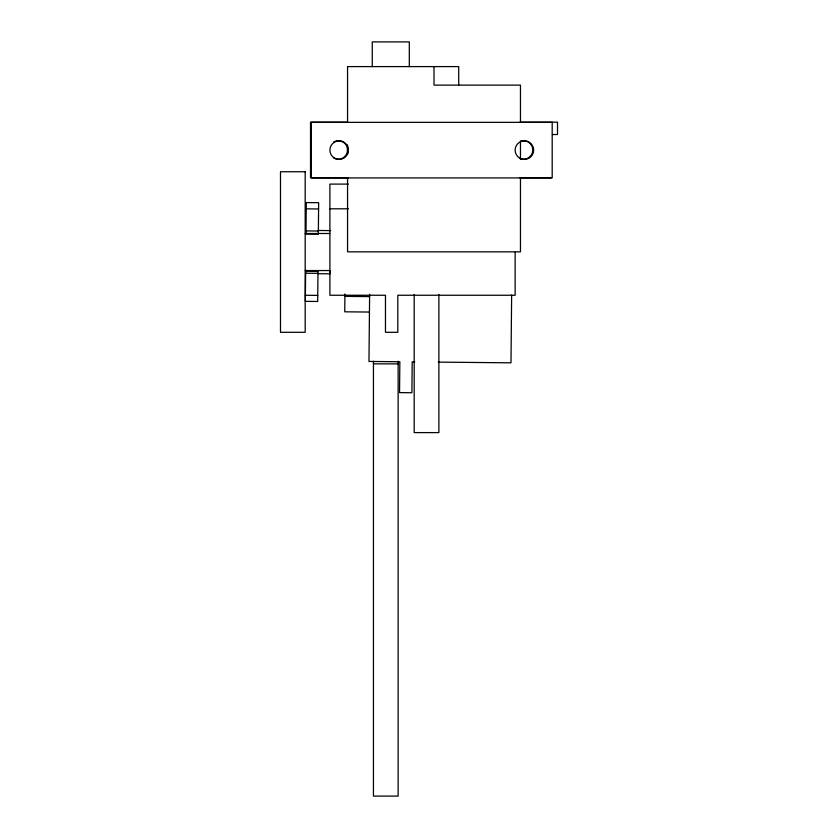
<?xml version="1.0" encoding="UTF-8"?>
<svg xmlns="http://www.w3.org/2000/svg" width="838" height="838" viewBox="0 0 838 838"><rect width="100%" height="100%" fill="white"/><g stroke="black" fill="none" stroke-linecap="round" stroke-linejoin="round"><path stroke-width="1.26" d="M305.64 269.836L305.336 301.355L317.686 301.481L317.979 270.915M330.329 271.03L330.298 273.817L317.948 273.691M344.921 293.981L344.753 311.809L369.453 312.05M369.621 294.222L368.971 361.45L399.841 361.744L399.548 392.613L411.898 392.739L412.191 361.869L414.789 361.89M511.641 295.07L510.991 362.823L438.19 362.121M519.979 122.17L557.511 122.17L557.511 134.52L552.399 134.52M348.472 177.75L310.51 177.75L310.51 122.17L347.561 122.17L347.561 66.6L458.711 66.6L458.711 85.12M519.927 177.75L551.331 177.75M348.419 184.098L329.889 184.098L329.889 295.248L385.47 295.248L385.47 332.298L397.809 332.298L397.809 295.248L515.14 295.248L515.14 252.353M329.889 208.798L348.419 208.798M305.189 233.498L329.889 233.498M305.189 270.548L329.889 270.548M373.434 363.86L398.134 363.86M306.226 208.84L318.576 208.966M318.367 230.471L330.717 230.597M306.017 230.911L318.367 231.037M305.629 271.135L317.969 271.25M305.608 273.209L317.958 273.324M305.388 295.28L317.738 295.405M344.9 296.38L369.6 296.61M520.461 122.17L520.461 85.12L434.011 85.12L434.011 66.6M520.461 141.035L520.461 159.293M520.461 177.541L520.461 251.84L347.561 251.84L347.561 177.541M438.882 294.484L438.882 432.607L414.182 432.607L414.182 294.484M409.311 66.6L409.311 41.9L372.261 41.9L372.261 66.6M398.134 361.262L398.134 796.1L373.434 796.1L373.434 361.262M347.561 144.953L347.561 154.077M521.152 141.014A9.26 9.26 0 0 1 532.811 149.96A9.26 9.26 0 0 1 521.152 158.906M333.671 141.936A9.26 9.26 0 0 1 347.561 149.96A9.26 9.26 0 0 1 333.671 157.984M306.289 202.576L305.985 234.085L318.335 234.211L318.639 202.691L306.289 202.576M552.19 122.348L311.369 122.348L311.369 177.928L552.19 177.928L552.19 122.348M305.189 171.748L280.489 171.748L280.489 332.298L305.189 332.298L305.189 171.748M519.769 158.162A9.26 9.26 0 0 0 533.659 150.138A9.26 9.26 0 0 0 519.769 142.114A9.26 9.26 0 0 0 519.769 158.162M334.519 158.162A9.26 9.26 0 0 0 348.419 150.138A9.26 9.26 0 0 0 334.519 142.114A9.26 9.26 0 0 0 334.519 158.162"/></g></svg>
